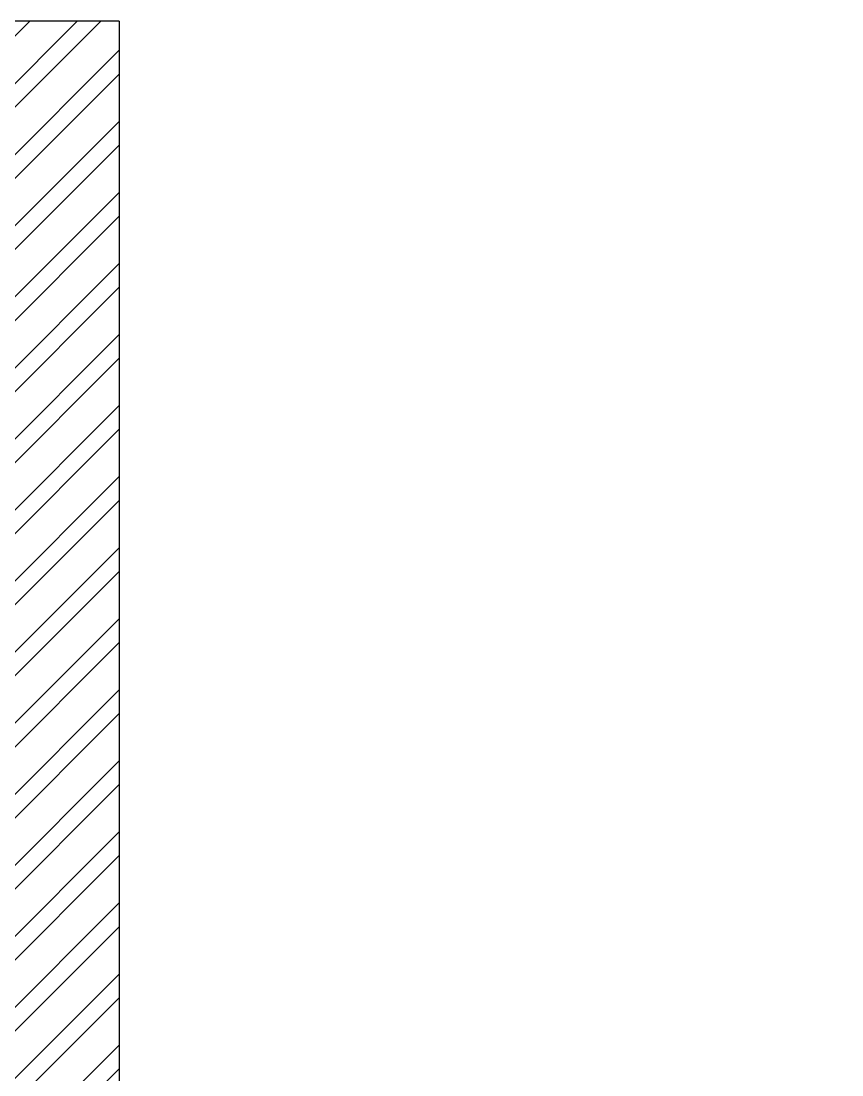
# Model space of a CAD drawing. Header units: millimetres. Extents: x 1535833 to 1547155, y 396470 to 405534.
# Drawn here: x 1545444 to 1547155, y 403336 to 405534 of the extents above; entities that cross this region are included whole.
import ezdxf

# ---------------------------------------------------------------- set-up
doc = ezdxf.new("R2010")
doc.units = ezdxf.units.MM
doc.header["$LTSCALE"] = 40
doc.layers.add('A-WALL', color=1, linetype='Continuous')
doc.layers.add('LENS-DIM', color=252, linetype='Continuous', lineweight=5)
doc.layers.add('LN-HATCH', color=251, linetype='Continuous', lineweight=0)

# ---------------------------------------------------------------- blocks, each defined once
blk = doc.blocks.new('A$C1635124d')
at = {"layer": 'LN-HATCH'}
h = blk.add_hatch(dxfattribs=at)
h.set_pattern_fill('ANSI32', color=256, scale=11, angle=180)
h.set_pattern_definition([(225, (-4858615.314264493, -39420.50267495358), (74.08711299882052, -74.08711299882054), []), (225, (-4858664.705694494, -39420.50267495358), (74.08711299882052, -74.08711299882054), [])])
h.paths.add_polyline_path([(6222.02683249116, 1062.000000000043), (4715.000000029802, 1062.000000000043), (4715.000000029802, 3711.999999985142), (4165.000000029801, 3711.999999985142), (4165.000000029801, 3461.999999985142), (4465.000000029802, 3461.999999985142), (4465.000000029802, 1062.000000000043), (4340.000000029802, 1062.000000000043), (4340.000000029802, 812.0000000000437), (6222.02683249116, 812.0000000000437)])
h.paths.add_polyline_path([(3294.999999970198, 3711.999999985142), (2695, 3711.999999985142), (2695, 3461.999999985142), (3294.999999970198, 3461.999999985142)])
h.paths.add_polyline_path([(1794.999999970197, 3711.999999985142), (405.0000000298023, 3711.999999985142), (405.0000000298023, 3536.999999985142), (885, 3536.999999985142), (885, 3461.999999985142), (1794.999999970197, 3461.999999985142)])
h.paths.add_polyline_path([(-255, 3711.999999985142), (-655.5187702178955, 3711.999999985142), (-655.5187702178955, 3461.999999985142), (-380, 3461.999999985142), (-380, 1842.000000000044), (-255, 1842.000000000044)])
h.paths.add_polyline_path([(-1105.518770247698, 3711.999999985142), (-5100, 3711.999999985142), (-5100, 3161.999999985143), (-4850, 3161.999999985143), (-4850, 3461.999999985142), (-1850, 3461.999999985142), (-1850, 1842.000000000044), (-1250, 1842.000000000044), (-1250, 1967.000000000044), (-1600, 1967.000000000044), (-1600, 3461.999999985142), (-1105.518770247698, 3461.999999985142)])
h.paths.add_polyline_path([(-1600, 816.9999999851425), (-1250, 816.9999999851425), (-1250, 941.9999999851423), (-4850, 941.9999999851423), (-4850, 2351.999999985142), (-5100, 2351.999999985142), (-5100, 816.9999999851425), (-1850, 816.9999999851425), (-1850, -335.0000000069413), (-1600, -335.0000000069413)])
h.paths.add_polyline_path([(-1600, -660.0000000068248), (-1850, -660.0000000068248), (-1850, -4100), (-1600, -4100)])
at = {"layer": 'A-WALL'}
for q in [(4165.000000029801, 3711.999999985142), (4715.000000029802, 1062.000000000043)]:
    blk.add_line((4715.000000029802, 3711.999999985142), q, dxfattribs=at)

msp = doc.modelspace()

# ---------------------------------------------------------------- block references
at = {"layer": 'LENS-DIM'}
msp.add_blockref('A$C1635124d', (1540932.901608357, 401821.899057458), dxfattribs=at)

doc.saveas('drawing.dxf')
